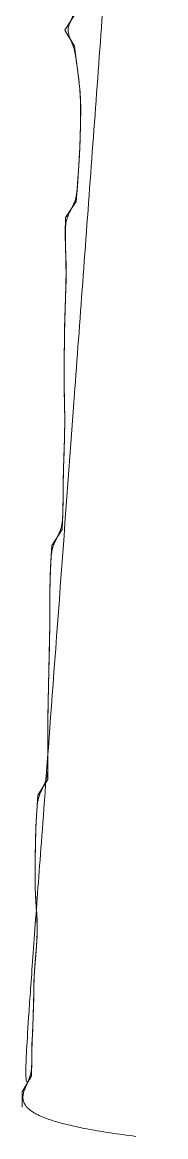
# Model space of a CAD drawing. Extents: x -2 to 147, y -16 to 271.
# Drawn here: x -0.985 to -0.783, y 211.616 to 213.187 of the extents above; entities that cross this region are included whole.
import ezdxf

# ---------------------------------------------------------------- set-up
doc = ezdxf.new("R2010")
doc.units = 0
doc.layers.add('Splines', color=1, linetype='CONTINUOUS', lineweight=15, true_color=0xff0000)
doc.layers.add('SubpixelContours', color=1, linetype='CONTINUOUS', lineweight=15, true_color=0xffffff)

msp = doc.modelspace()

# ---------------------------------------------------------------- linework, layer by layer
at = {"layer": 'Splines'}
msp.add_open_spline([(-0.7798, 214.4528), (-0.7817, 214.4312), (-0.7961, 214.4078), (-0.7976, 214.3861), (-0.7994, 214.3645), (-0.8014, 214.3429), (-0.8031, 214.3211), (-0.8171, 214.298), (-0.8181, 214.2761), (-0.8193, 214.2543), (-0.8205, 214.2325), (-0.8213, 214.2106), (-0.822, 214.1886), (-0.8225, 214.1667), (-0.8232, 214.1447), (-0.8242, 214.1228), (-0.8384, 214.1002), (-0.8387, 214.0782), (-0.8384, 214.0562), (-0.8383, 214.0342), (-0.8388, 214.0121), (-0.8403, 213.9902), (-0.8424, 213.9685), (-0.8445, 213.9468), (-0.8458, 213.9248), (-0.8602, 213.9022), (-0.86, 213.8802), (-0.8596, 213.8582), (-0.8598, 213.8362), (-0.8605, 213.8142), (-0.8615, 213.7923), (-0.8624, 213.7703), (-0.8628, 213.7483), (-0.8628, 213.7263), (-0.8627, 213.7043), (-0.8629, 213.6823), (-0.8639, 213.6604), (-0.8654, 213.6386), (-0.8668, 213.6166), (-0.8815, 213.5941), (-0.8811, 213.5722), (-0.8802, 213.5502), (-0.8797, 213.5281), (-0.8796, 213.506), (-0.8805, 213.484), (-0.8819, 213.462), (-0.8835, 213.4402), (-0.8844, 213.4183), (-0.884, 213.3963), (-0.8836, 213.3742), (-0.8849, 213.3524), (-0.9021, 213.3296), (-0.9058, 213.3084), (-0.9079, 213.2867), (-0.9081, 213.2646), (-0.9081, 213.2425), (-0.9093, 213.2205), (-0.911, 213.1984), (-0.9248, 213.1762), (-0.9114, 213.1535), (-0.9087, 213.1316), (-0.9055, 213.11), (-0.9033, 213.0883), (-0.9026, 213.0662), (-0.9028, 213.0441), (-0.9034, 213.022), (-0.9043, 213), (-0.9057, 212.9782), (-0.9073, 212.9564), (-0.9088, 212.9345), (-0.9238, 212.9119), (-0.9243, 212.89), (-0.9239, 212.868), (-0.9233, 212.8459), (-0.9232, 212.8239), (-0.9239, 212.8019), (-0.9247, 212.7799), (-0.9252, 212.758), (-0.9255, 212.736), (-0.9259, 212.714), (-0.9261, 212.692), (-0.9258, 212.6699), (-0.9253, 212.6479), (-0.925, 212.6259), (-0.9253, 212.6039), (-0.9261, 212.5819), (-0.9268, 212.56), (-0.9272, 212.538), (-0.9274, 212.5161), (-0.9278, 212.4941), (-0.9286, 212.4722), (-0.9432, 212.4495), (-0.9446, 212.4277), (-0.9456, 212.4058), (-0.9461, 212.3838), (-0.9462, 212.3618), (-0.9462, 212.3398), (-0.9464, 212.3178), (-0.9469, 212.2958), (-0.9475, 212.2739), (-0.948, 212.2519), (-0.9484, 212.2299), (-0.9488, 212.2079), (-0.9491, 212.1859), (-0.9491, 212.1639), (-0.9488, 212.1419), (-0.9489, 212.1199), (-0.963, 212.0974), (-0.9645, 212.0755), (-0.9658, 212.0536), (-0.9663, 212.0317), (-0.9667, 212.0097), (-0.967, 211.9877), (-0.9669, 211.9657), (-0.9656, 211.9437), (-0.9642, 211.9216), (-0.9639, 211.8995), (-0.9655, 211.8775), (-0.9675, 211.8556), (-0.9686, 211.8338), (-0.9689, 211.8118), (-0.9694, 211.7898), (-0.9703, 211.7679), (-0.9713, 211.7459), (-0.9717, 211.7238), (-0.9718, 211.7017), (-0.985, 211.6795), (-0.985, 211.6576)], degree=3, knots=[0, 0.007634, 0.015267, 0.022901, 0.030534, 0.038168, 0.045802, 0.053435, 0.061069, 0.068702, 0.076336, 0.083969, 0.091603, 0.099237, 0.10687, 0.114504, 0.122137, 0.129771, 0.137405, 0.145038, 0.152672, 0.160305, 0.167939, 0.175573, 0.183206, 0.19084, 0.198473, 0.206107, 0.21374, 0.221374, 0.229008, 0.236641, 0.244275, 0.251908, 0.259542, 0.267176, 0.274809, 0.282443, 0.290076, 0.29771, 0.305344, 0.312977, 0.320611, 0.328244, 0.335878, 0.343511, 0.351145, 0.358779, 0.366412, 0.374046, 0.381679, 0.389313, 0.396947, 0.40458, 0.412214, 0.419847, 0.427481, 0.435115, 0.442748, 0.450382, 0.458015, 0.465649, 0.473282, 0.480916, 0.48855, 0.496183, 0.503817, 0.51145, 0.519084, 0.526718, 0.534351, 0.541985, 0.549618, 0.557252, 0.564885, 0.572519, 0.580153, 0.587786, 0.59542, 0.603053, 0.610687, 0.618321, 0.625954, 0.633588, 0.641221, 0.648855, 0.656489, 0.664122, 0.671756, 0.679389, 0.687023, 0.694656, 0.70229, 0.709924, 0.717557, 0.725191, 0.732824, 0.740458, 0.748092, 0.755725, 0.763359, 0.770992, 0.778626, 0.78626, 0.793893, 0.801527, 0.80916, 0.816794, 0.824427, 0.832061, 0.839695, 0.847328, 0.854962, 0.862595, 0.870229, 0.877863, 0.885496, 0.89313, 0.900763, 0.908397, 0.916031, 0.923664, 0.931298, 0.938931, 0.946565, 0.954198, 0.961832, 0.969466, 0.977099, 0.984733, 0.992366, 1], dxfattribs=at)
at = {"layer": 'SubpixelContours'}
for p, q in [((-0.911, 213.1984), (-0.9248, 213.1762)), ((-0.9248, 213.1762), (-0.9114, 213.1535)), ((-0.9114, 213.1535), (-0.9087, 213.1316)), ((-0.9087, 213.1316), (-0.9055, 213.11)), ((-0.9055, 213.11), (-0.9033, 213.0883)), ((-0.9033, 213.0883), (-0.9026, 213.0662)), ((-0.9026, 213.0662), (-0.9028, 213.0441)), ((-0.9028, 213.0441), (-0.9034, 213.022)), ((-0.9034, 213.022), (-0.9043, 213)), ((-0.9043, 213), (-0.9057, 212.9782)), ((-0.9057, 212.9782), (-0.9073, 212.9564)), ((-0.9073, 212.9564), (-0.9088, 212.9345)), ((-0.9088, 212.9345), (-0.9238, 212.9119)), ((-0.9238, 212.9119), (-0.9243, 212.89)), ((-0.9243, 212.89), (-0.9239, 212.868)), ((-0.9239, 212.868), (-0.9233, 212.8459)), ((-0.9233, 212.8459), (-0.9232, 212.8239)), ((-0.9232, 212.8239), (-0.9239, 212.8019)), ((-0.9239, 212.8019), (-0.9247, 212.7799)), ((-0.9247, 212.7799), (-0.9252, 212.758)), ((-0.9252, 212.758), (-0.9255, 212.736)), ((-0.9255, 212.736), (-0.9259, 212.714)), ((-0.9259, 212.714), (-0.9261, 212.692)), ((-0.9261, 212.692), (-0.9258, 212.6699)), ((-0.9258, 212.6699), (-0.9253, 212.6479)), ((-0.9253, 212.6479), (-0.925, 212.6259)), ((-0.925, 212.6259), (-0.9253, 212.6039)), ((-0.9253, 212.6039), (-0.9261, 212.5819)), ((-0.9261, 212.5819), (-0.9268, 212.56)), ((-0.9268, 212.56), (-0.9272, 212.538)), ((-0.9272, 212.538), (-0.9274, 212.5161)), ((-0.9274, 212.5161), (-0.9278, 212.4941)), ((-0.9278, 212.4941), (-0.9286, 212.4722)), ((-0.9286, 212.4722), (-0.9432, 212.4495)), ((-0.9432, 212.4495), (-0.9446, 212.4277)), ((-0.9446, 212.4277), (-0.9456, 212.4058)), ((-0.9456, 212.4058), (-0.9461, 212.3838)), ((-0.9461, 212.3838), (-0.9462, 212.3618)), ((-0.9462, 212.3618), (-0.9462, 212.3398)), ((-0.9462, 212.3398), (-0.9464, 212.3178)), ((-0.9464, 212.3178), (-0.9469, 212.2958)), ((-0.9469, 212.2958), (-0.9475, 212.2739)), ((-0.9475, 212.2739), (-0.948, 212.2519)), ((-0.948, 212.2519), (-0.9484, 212.2299)), ((-0.9484, 212.2299), (-0.9488, 212.2079)), ((-0.9488, 212.2079), (-0.9491, 212.1859)), ((-0.9491, 212.1859), (-0.9491, 212.1639)), ((-0.9491, 212.1639), (-0.9488, 212.1419)), ((-0.9488, 212.1419), (-0.9489, 212.1199)), ((-0.9489, 212.1199), (-0.963, 212.0974)), ((-0.963, 212.0974), (-0.9645, 212.0755)), ((-0.9645, 212.0755), (-0.9658, 212.0536)), ((-0.9658, 212.0536), (-0.9663, 212.0317)), ((-0.9663, 212.0317), (-0.9667, 212.0097)), ((-0.9667, 212.0097), (-0.967, 211.9877)), ((-0.967, 211.9877), (-0.9669, 211.9657)), ((-0.9669, 211.9657), (-0.9656, 211.9437)), ((-0.9656, 211.9437), (-0.9642, 211.9216)), ((-0.9642, 211.9216), (-0.9639, 211.8995)), ((-0.9639, 211.8995), (-0.9655, 211.8775)), ((-0.9655, 211.8775), (-0.9675, 211.8556)), ((-0.9675, 211.8556), (-0.9686, 211.8338)), ((-0.9686, 211.8338), (-0.9689, 211.8118)), ((-0.9689, 211.8118), (-0.9694, 211.7898)), ((-0.9694, 211.7898), (-0.9703, 211.7679)), ((-0.9703, 211.7679), (-0.9713, 211.7459)), ((-0.9713, 211.7459), (-0.9717, 211.7238)), ((-0.9717, 211.7238), (-0.9718, 211.7017)), ((-0.9718, 211.7017), (-0.985, 211.6795)), ((-0.985, 211.6795), (-0.985, 211.6576))]:
    msp.add_line(p, q, dxfattribs=at)

doc.saveas('drawing.dxf')
